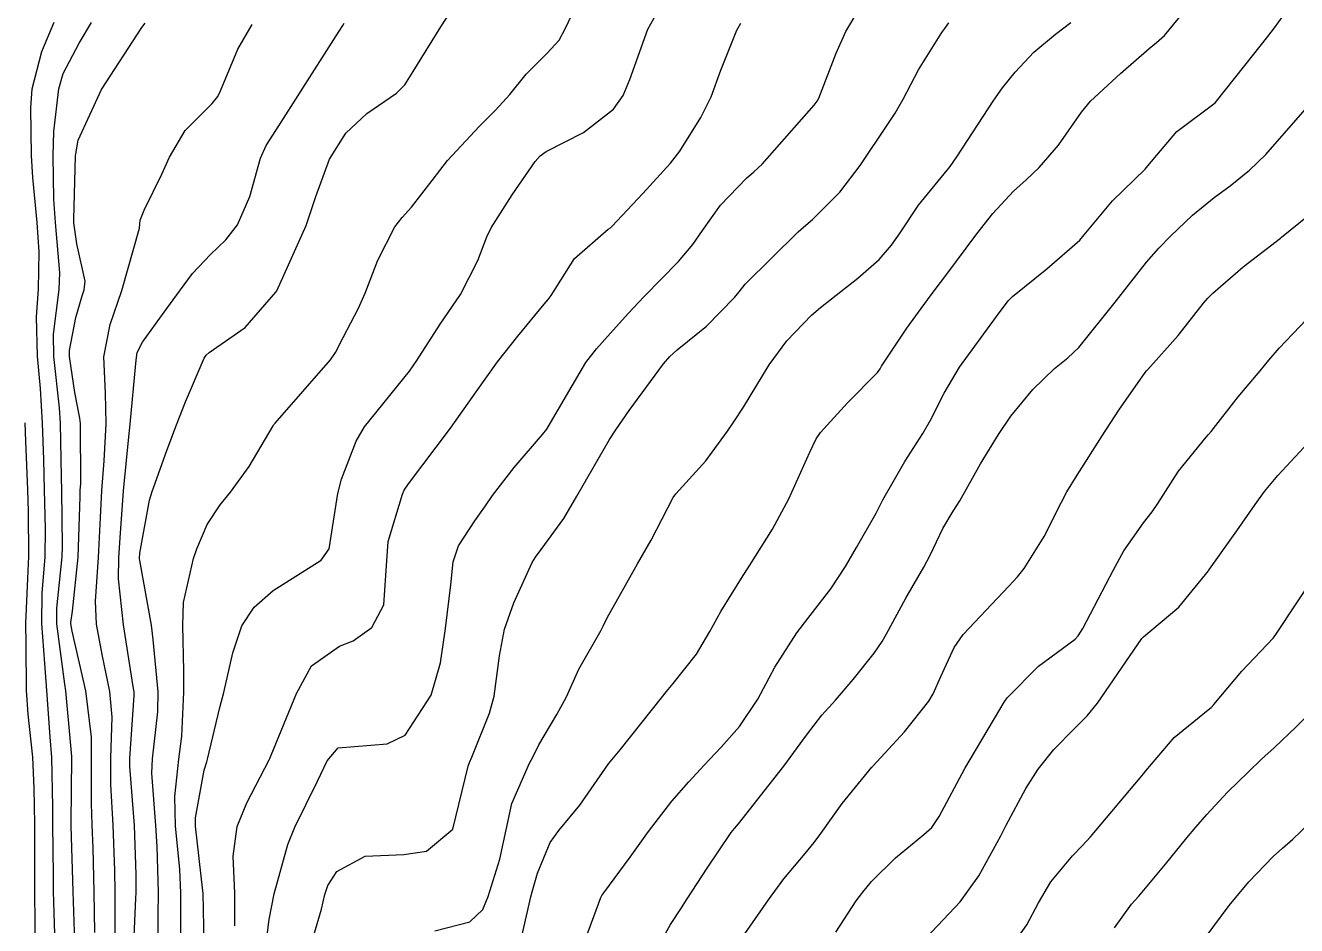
# Model space of a CAD drawing. Header units: metres. Extents: x 307586 to 320046, y 7427249 to 7434250.
# Drawn here: x 319260.71 to 319298.74, y 7428449.54 to 7428476.48 of the extents above; entities that cross this region are included whole.
import ezdxf

# ---------------------------------------------------------------- set-up
doc = ezdxf.new("R2010")
doc.units = ezdxf.units.M
doc.header["$MEASUREMENT"] = 0
doc.layers.add('Curvas de Nivel 1m', color=11, linetype='Continuous')
doc.layers.add('Curvas de Nivel 5m', color=15, linetype='Continuous')

msp = doc.modelspace()

# ---------------------------------------------------------------- linework, layer by layer
at = {"layer": 'Curvas de Nivel 1m', "flags": 128}
for points, elevation in [([(319264.671, 7428448.533), (319264.68, 7428449.86), (319264.693, 7428450.533), (319264.655, 7428451.913), (319264.611, 7428452.534), (319264.494, 7428454.1), (319264.508, 7428454.536), (319264.67, 7428455.941), (319264.676, 7428456.534), (319264.535, 7428458.107), (319264.482, 7428458.536), (319264.132, 7428460.467), (319264.121, 7428460.529), (319264.135, 7428460.685), (319264.424, 7428462.273), (319264.497, 7428462.537), (319264.945, 7428463.762), (319265.231, 7428464.53), (319265.497, 7428465.219), (319266.059, 7428466.521), (319266.115, 7428466.61), (319266.205, 7428466.692), (319267.283, 7428467.443), (319268.205, 7428468.5), (319268.233, 7428468.537), (319269.108, 7428470.487), (319269.394, 7428471.355), (319269.806, 7428472.477), (319270.291, 7428473.257), (319270.919, 7428473.841), (319271.815, 7428474.455), (319272.059, 7428474.699), (319272.309, 7428475.097), (319273.136, 7428476.438), (319273.609, 7428477.156)], 808), ([(319265.355, 7428449.17), (319265.359, 7428450.527), (319265.324, 7428451.226), (319265.204, 7428452.528), (319265.176, 7428453.404), (319265.298, 7428454.528), (319265.385, 7428455.212), (319265.451, 7428456.526), (319265.451, 7428457.168), (319265.414, 7428458.527), (319265.438, 7428459.208), (319265.741, 7428460.524), (319265.84, 7428460.82), (319266.148, 7428461.547), (319266.535, 7428462.138), (319266.842, 7428462.513), (319267.399, 7428463.279), (319268.117, 7428464.501), (319268.145, 7428464.539), (319268.184, 7428464.576), (319269.835, 7428466.476), (319269.985, 7428466.695), (319270.213, 7428467.142), (319270.671, 7428468.021), (319270.874, 7428468.464), (319271.25, 7428469.453), (319271.759, 7428470.455), (319271.979, 7428470.731), (319272.262, 7428471.04), (319272.873, 7428471.842), (319273.338, 7428472.434), (319274.293, 7428473.467), (319274.771, 7428473.943), (319275.2, 7428474.411), (319275.694, 7428475.021), (319276.315, 7428475.642), (319276.676, 7428476.04), (319276.865, 7428476.395), (319277.331, 7428477.397)], 809), ([(319267.866, 7428448.63), (319268.005, 7428449.725), (319268.149, 7428450.498), (319268.558, 7428451.969), (319268.768, 7428452.489), (319269.447, 7428453.869), (319269.741, 7428454.475), (319270.067, 7428454.864), (319271.536, 7428454.987), (319272.071, 7428455.239), (319272.845, 7428456.439), (319273.128, 7428457.404), (319273.276, 7428458.433), (319273.439, 7428459.743), (319273.503, 7428460.429), (319273.662, 7428460.905), (319274.151, 7428461.653), (319274.469, 7428462.106), (319274.684, 7428462.415), (319275.329, 7428463.251), (319276.181, 7428464.236), (319276.305, 7428464.399), (319276.491, 7428464.702), (319277.478, 7428466.387), (319277.795, 7428466.798), (319278.216, 7428467.268), (319278.743, 7428467.855), (319279.224, 7428468.365), (319280.244, 7428469.414), (319280.676, 7428469.918), (319280.967, 7428470.343), (319281.506, 7428471.096), (319282.277, 7428471.906), (319282.505, 7428472.101), (319282.745, 7428472.323), (319284.301, 7428474.088), (319284.394, 7428474.207), (319284.441, 7428474.299), (319284.96, 7428475.65), (319285.257, 7428476.291), (319285.656, 7428476.964)], 812), ([(319277.402, 7428448.983), (319277.926, 7428450.381), (319277.954, 7428450.44), (319278.015, 7428450.522), (319278.805, 7428451.594), (319279.353, 7428452.36), (319280.052, 7428453.267), (319280.559, 7428453.844), (319281.013, 7428454.34), (319281.521, 7428454.883), (319282.075, 7428455.5), (319282.62, 7428456.322), (319283.131, 7428457.281), (319283.786, 7428458.305), (319284.117, 7428458.729), (319284.803, 7428459.617), (319285.246, 7428460.289), (319285.569, 7428460.858), (319286.157, 7428461.884), (319286.293, 7428462.146), (319286.361, 7428462.278), (319287.018, 7428463.428), (319287.552, 7428464.266), (319287.783, 7428464.668), (319288.195, 7428465.479), (319288.651, 7428466.253), (319289.756, 7428467.767), (319290.109, 7428468.232), (319290.234, 7428468.365), (319291.265, 7428469.197), (319292.251, 7428470.056), (319292.385, 7428470.208), (319293.234, 7428471.23), (319294.203, 7428472.181), (319294.284, 7428472.273), (319295.159, 7428473.307), (319296.303, 7428474.16), (319297.192, 7428475.279), (319297.88, 7428476.145), (319298.077, 7428476.401), (319298.339, 7428476.765)], 816), ([(319261.599, 7428448.972), (319261.553, 7428450.575), (319261.549, 7428451.046), (319261.533, 7428452.575), (319261.527, 7428453.096), (319261.502, 7428454.576), (319261.452, 7428455.193), (319261.346, 7428456.577), (319261.289, 7428457.384), (319261.2, 7428458.579), (319261.215, 7428459.486), (319261.3, 7428460.578), (319261.313, 7428461.411), (319261.282, 7428462.579), (319261.259, 7428463.492), (319261.225, 7428464.58), (319261.159, 7428465.614), (319261.073, 7428466.581), (319261.045, 7428467.757), (319261.1, 7428468.581), (319261.125, 7428469.701), (319261.058, 7428470.582), (319260.93, 7428471.926), (319260.895, 7428472.584), (319260.867, 7428474.015), (319260.912, 7428474.584), (319261.197, 7428475.698), (319261.574, 7428476.577)], 803), ([(319262.196, 7428448.768), (319262.133, 7428450.568), (319262.083, 7428452.529), (319262.079, 7428452.569), (319262.08, 7428452.607), (319262.1, 7428454.569), (319262.095, 7428454.602), (319262.067, 7428454.933), (319261.915, 7428456.572), (319261.892, 7428456.766), (319261.646, 7428458.575), (319261.646, 7428459.046), (319261.805, 7428460.573), (319261.822, 7428460.889), (319261.796, 7428462.574), (319261.79, 7428462.95), (319261.76, 7428464.574), (319261.73, 7428465.032), (319261.556, 7428466.576), (319261.55, 7428467.239), (319261.718, 7428468.575), (319261.736, 7428469.077), (319261.606, 7428470.576), (319261.559, 7428471.282), (319261.541, 7428472.577), (319261.564, 7428473.304), (319261.708, 7428474.576), (319261.839, 7428475.043), (319262.317, 7428475.947), (319262.69, 7428476.564)], 804), ([(319263.405, 7428448.549), (319263.393, 7428449.935), (319263.395, 7428450.549), (319263.381, 7428451.192), (319263.336, 7428452.551), (319263.264, 7428453.761), (319263.266, 7428454.552), (319263.303, 7428455.779), (319263.236, 7428456.553), (319263.005, 7428457.651), (319262.837, 7428458.559), (319262.808, 7428459.248), (319262.892, 7428460.559), (319262.951, 7428461.757), (319263, 7428462.557), (319263.066, 7428463.451), (319263.121, 7428464.556), (319263.108, 7428465.472), (319263.057, 7428466.557), (319263.242, 7428467.53), (319263.596, 7428468.55), (319264.12, 7428470.411), (319264.131, 7428470.542), (319264.143, 7428470.654), (319264.259, 7428470.947), (319264.788, 7428472.023), (319265.018, 7428472.533), (319265.485, 7428473.334), (319266.299, 7428474.14), (319266.469, 7428474.351), (319266.549, 7428474.518), (319267.061, 7428475.767), (319267.492, 7428476.508)], 806), ([(319263.936, 7428448.541), (319264.011, 7428450.36), (319264.024, 7428450.528), (319264.021, 7428451.076), (319263.972, 7428452.541), (319263.831, 7428454.314), (319263.831, 7428454.543), (319263.965, 7428456.425), (319263.959, 7428456.542), (319263.931, 7428456.697), (319263.641, 7428458.547), (319263.497, 7428459.92), (319263.504, 7428460.549), (319263.544, 7428461.147), (319263.645, 7428462.548), (319263.806, 7428464.172), (319263.841, 7428464.545), (319264.017, 7428466.359), (319264.028, 7428466.543), (319264.057, 7428466.69), (319264.21, 7428467.002), (319264.856, 7428467.901), (319265.317, 7428468.529), (319265.707, 7428469.056), (319266.244, 7428469.621), (319266.702, 7428470.062), (319267.051, 7428470.512), (319267.42, 7428471.354), (319267.739, 7428472.505), (319267.91, 7428472.88), (319268.293, 7428473.477), (319268.937, 7428474.49), (319270.007, 7428476.162), (319270.201, 7428476.472), (319270.246, 7428476.549)], 807), ([(319266.976, 7428449.538), (319266.971, 7428450.51), (319266.921, 7428451.619), (319267.044, 7428452.51), (319267.338, 7428453.219), (319267.997, 7428454.501), (319268.02, 7428454.544), (319268.064, 7428454.642), (319268.824, 7428456.489), (319269.263, 7428457.314), (319270.104, 7428457.906), (319270.51, 7428458.063), (319271.072, 7428458.46), (319271.435, 7428459.141), (319271.517, 7428460.456), (319271.56, 7428461.037), (319271.986, 7428462.452), (319272.042, 7428462.573), (319272.166, 7428462.758), (319273.429, 7428464.431), (319274.194, 7428465.514), (319274.833, 7428466.414), (319275.442, 7428467.18), (319276.229, 7428468.136), (319276.351, 7428468.279), (319276.436, 7428468.398), (319277.131, 7428469.504), (319278.142, 7428470.381), (319278.21, 7428470.424), (319278.254, 7428470.461), (319279.184, 7428471.452), (319280.008, 7428472.354), (319280.287, 7428472.714), (319280.919, 7428473.722), (319281.222, 7428474.341), (319281.512, 7428475.137), (319281.991, 7428476.333), (319282.113, 7428476.545)], 811), ([(319269.105, 7428448.483), (319269.563, 7428450.031), (319269.667, 7428450.475), (319269.752, 7428450.739), (319270.023, 7428451.166), (319270.871, 7428451.621), (319272.031, 7428451.676), (319272.706, 7428451.766), (319273.494, 7428452.428), (319273.956, 7428454.316), (319273.992, 7428454.421), (319274.065, 7428454.584), (319274.59, 7428455.903), (319274.737, 7428456.413), (319274.896, 7428457.617), (319275.045, 7428458.411), (319275.324, 7428459.205), (319275.869, 7428460.403), (319275.972, 7428460.565), (319276.139, 7428460.796), (319276.817, 7428461.729), (319277.21, 7428462.39), (319278.18, 7428464.086), (319278.37, 7428464.377), (319278.768, 7428464.951), (319279.802, 7428466.356), (319279.986, 7428466.574), (319280.209, 7428466.775), (319281.087, 7428467.475), (319281.919, 7428468.333), (319282.057, 7428468.51), (319282.237, 7428468.737), (319283.823, 7428470.306), (319284.058, 7428470.501), (319284.258, 7428470.667), (319285.073, 7428471.489), (319285.686, 7428472.286), (319285.924, 7428472.646), (319286.292, 7428473.189), (319286.727, 7428473.847), (319286.966, 7428474.273), (319287.429, 7428475.152), (319288.126, 7428476.262), (319288.21, 7428476.386), (319288.336, 7428476.553)], 813), ([(319272.956, 7428449.39), (319274.005, 7428449.659), (319274.396, 7428450.029), (319274.555, 7428450.415), (319274.905, 7428451.536), (319275.089, 7428452.41), (319275.26, 7428453.199), (319275.793, 7428454.403), (319275.886, 7428454.581), (319276.068, 7428454.955), (319276.611, 7428455.861), (319276.897, 7428456.392), (319277.27, 7428457.214), (319277.934, 7428458.382), (319277.998, 7428458.498), (319278.117, 7428458.757), (319279.016, 7428460.367), (319279.433, 7428461.071), (319280.086, 7428462.351), (319280.164, 7428462.461), (319281.063, 7428463.452), (319281.715, 7428464.335), (319281.904, 7428464.614), (319282.19, 7428465.059), (319282.959, 7428466.319), (319283.488, 7428467.036), (319284.225, 7428467.805), (319284.49, 7428468.036), (319284.82, 7428468.294), (319285.613, 7428468.913), (319286.245, 7428469.469), (319286.623, 7428469.903), (319286.879, 7428470.274), (319287.43, 7428471.104), (319288.281, 7428472.145), (319288.336, 7428472.205), (319288.375, 7428472.259), (319288.575, 7428472.545), (319289.676, 7428474.239), (319289.938, 7428474.606), (319290.316, 7428475.083), (319290.875, 7428475.674), (319291.528, 7428476.218), (319291.985, 7428476.565)], 814), ([(319279.33, 7428448.36), (319280.005, 7428449.574), (319280.313, 7428450.044), (319280.511, 7428450.345), (319281.101, 7428451.265), (319281.823, 7428452.332), (319281.922, 7428452.454), (319282.046, 7428452.593), (319283.399, 7428454.31), (319284.072, 7428455.242), (319284.536, 7428455.837), (319284.94, 7428456.291), (319285.475, 7428456.904), (319286.104, 7428457.696), (319286.341, 7428458.046), (319286.468, 7428458.276), (319287.051, 7428459.343), (319287.584, 7428460.265), (319287.772, 7428460.63), (319288.15, 7428461.421), (319288.467, 7428461.946), (319288.661, 7428462.253), (319289.286, 7428463.355), (319289.822, 7428464.235), (319290.191, 7428464.786), (319290.847, 7428465.58), (319291.498, 7428466.217), (319291.894, 7428466.535), (319292.219, 7428466.843), (319293.313, 7428468.194), (319294.245, 7428469.392), (319294.613, 7428469.813), (319294.965, 7428470.173), (319295.627, 7428470.802), (319296.27, 7428471.326), (319296.749, 7428471.682), (319297.326, 7428472.15), (319297.813, 7428472.619), (319298.293, 7428473.165), (319299.14, 7428474.127)], 817), ([(319281.999, 7428448.972), (319282.935, 7428450.316), (319283.393, 7428450.939), (319284.034, 7428451.697), (319284.308, 7428452.028), (319284.506, 7428452.295), (319285.146, 7428453.195), (319286.031, 7428454.28), (319286.048, 7428454.295), (319286.063, 7428454.316), (319287.007, 7428455.337), (319287.738, 7428456.263), (319287.867, 7428456.482), (319288.094, 7428457), (319288.496, 7428457.865), (319288.763, 7428458.25), (319290.128, 7428459.701), (319290.384, 7428459.974), (319290.589, 7428460.225), (319291.184, 7428461.183), (319291.701, 7428462.215), (319291.859, 7428462.52), (319292.171, 7428463.021), (319292.918, 7428464.199), (319293.422, 7428464.964), (319294.212, 7428466.093), (319294.25, 7428466.142), (319294.286, 7428466.179), (319295.196, 7428467.197), (319295.954, 7428468.163), (319296.083, 7428468.313), (319296.236, 7428468.465), (319297.142, 7428469.253), (319298.253, 7428470.114), (319298.286, 7428470.14), (319299.372, 7428471.018)], 818), ([(319284.95, 7428449.344), (319285.557, 7428450.285), (319285.758, 7428450.542), (319286.022, 7428450.864), (319286.738, 7428451.567), (319287.587, 7428452.265), (319287.826, 7428452.481), (319288.048, 7428452.809), (319288.812, 7428454.249), (319289.86, 7428456.012), (319289.993, 7428456.231), (319290.025, 7428456.29), (319290.085, 7428456.366), (319291.019, 7428457.306), (319292.112, 7428458.115), (319292.202, 7428458.209), (319292.342, 7428458.433), (319293.26, 7428460.193), (319293.574, 7428460.756), (319294.154, 7428461.59), (319294.415, 7428461.921), (319294.585, 7428462.176), (319295.202, 7428463.141), (319296.036, 7428464.161), (319296.106, 7428464.238), (319296.185, 7428464.331), (319296.989, 7428465.364), (319297.644, 7428466.146), (319297.902, 7428466.457), (319298.22, 7428466.823), (319299.455, 7428468.122)], 819), ([(319261.012, 7428448.58), (319261.001, 7428449.582), (319260.993, 7428450.58), (319260.996, 7428451.613), (319260.992, 7428452.581), (319260.975, 7428453.66), (319260.932, 7428454.581), (319260.793, 7428455.866), (319260.746, 7428456.583), (319260.731, 7428457.956), (319260.724, 7428458.584), (319260.78, 7428459.93), (319260.816, 7428460.583), (319260.799, 7428461.938), (319260.778, 7428462.584), (319260.722, 7428464.04), (319260.699, 7428464.585)], 802), ([(319289.997, 7428448.622), (319290.663, 7428449.567), (319291.017, 7428450.22), (319291.389, 7428450.85), (319292.034, 7428451.635), (319292.318, 7428451.927), (319292.567, 7428452.202), (319294.061, 7428453.968), (319294.156, 7428454.085), (319294.229, 7428454.178), (319295.073, 7428455.175), (319296.09, 7428455.997), (319296.182, 7428456.069), (319296.264, 7428456.158), (319297.1, 7428457.153), (319298.039, 7428458.141), (319298.071, 7428458.183), (319298.114, 7428458.257), (319299.348, 7428460.122)], 821), ([(319293.294, 7428449.479), (319293.802, 7428450.183), (319293.899, 7428450.298), (319294.017, 7428450.425), (319294.817, 7428451.386), (319295.452, 7428452.166), (319295.719, 7428452.491), (319296.05, 7428452.871), (319296.674, 7428453.537), (319297.297, 7428454.148), (319297.691, 7428454.521), (319298.074, 7428454.875), (319298.726, 7428455.488), (319299.349, 7428456.121)], 822), ([(319296.003, 7428449.182), (319296.718, 7428450.149), (319297.307, 7428450.858), (319298.035, 7428451.614), (319298.312, 7428451.862), (319298.624, 7428452.131), (319300.057, 7428453.505)], 823)]:
    msp.add_lwpolyline(points, dxfattribs=dict(at, elevation=elevation))
at = {"layer": 'Curvas de Nivel 5m', "flags": 128}
for points, elevation in [([(319266.067, 7428448.519), (319266.023, 7428450.51), (319266.014, 7428450.582), (319265.794, 7428452.522), (319265.796, 7428452.772), (319266.06, 7428454.195), (319266.136, 7428454.445), (319266.16, 7428454.519), (319266.524, 7428456.07), (319266.642, 7428456.514), (319266.912, 7428457.701), (319267.184, 7428458.509), (319267.556, 7428459.068), (319268.124, 7428459.568), (319269.561, 7428460.479), (319269.797, 7428460.816), (319270.058, 7428462.472), (319270.167, 7428462.906), (319270.602, 7428464.043), (319270.853, 7428464.463), (319272.2, 7428466.137), (319272.415, 7428466.447), (319273.12, 7428467.536), (319273.724, 7428468.428), (319274.243, 7428469.439), (319274.514, 7428470.153), (319274.641, 7428470.416), (319275.267, 7428471.411), (319275.958, 7428472.403), (319276.111, 7428472.575), (319276.286, 7428472.7), (319277.403, 7428473.277), (319278.299, 7428473.972), (319278.596, 7428474.376), (319278.795, 7428474.86), (319279.333, 7428476.365), (319279.685, 7428477.008)], 810), ([(319275.488, 7428448.916), (319275.834, 7428450.402), (319275.866, 7428450.55), (319276.024, 7428451.113), (319276.406, 7428452.028), (319276.666, 7428452.394), (319277.293, 7428453.145), (319278.062, 7428454.25), (319278.154, 7428454.379), (319278.501, 7428454.807), (319279.743, 7428456.355), (319279.89, 7428456.548), (319280.09, 7428456.792), (319280.783, 7428457.663), (319281.189, 7428458.339), (319281.512, 7428458.943), (319282.129, 7428459.939), (319282.382, 7428460.326), (319283.056, 7428461.41), (319283.552, 7428462.309), (319284.177, 7428463.707), (319284.369, 7428464.11), (319284.494, 7428464.297), (319285.3, 7428465.181), (319286.201, 7428466.091), (319286.277, 7428466.204), (319286.324, 7428466.279), (319287.074, 7428467.417), (319287.693, 7428468.265), (319287.927, 7428468.572), (319288.24, 7428468.996), (319289.17, 7428470.246), (319289.65, 7428470.851), (319290.272, 7428471.518), (319290.65, 7428471.853), (319291.04, 7428472.222), (319291.614, 7428472.893), (319292.3, 7428473.885), (319292.569, 7428474.206), (319293.465, 7428475.043), (319294.327, 7428475.786), (319294.545, 7428475.963), (319294.784, 7428476.175), (319295.488, 7428477.022)], 815), ([(319262.782, 7428449.34), (319262.765, 7428450.559), (319262.732, 7428451.86), (319262.71, 7428452.56), (319262.682, 7428453.194), (319262.688, 7428454.561), (319262.685, 7428455.177), (319262.515, 7428456.564), (319262.11, 7428458.352), (319262.072, 7428458.57), (319262.069, 7428458.615), (319262.117, 7428458.95), (319262.286, 7428460.568), (319262.344, 7428462.383), (319262.35, 7428462.567), (319262.363, 7428462.765), (319262.359, 7428464.567), (319262.342, 7428464.725), (319262.192, 7428465.492), (319262.028, 7428466.572), (319262.029, 7428466.749), (319262.22, 7428467.742), (319262.408, 7428468.39), (319262.468, 7428468.566), (319262.5, 7428468.83), (319262.247, 7428469.942), (319262.157, 7428470.571), (319262.156, 7428470.669), (319262.206, 7428472.571), (319262.214, 7428472.64), (319262.288, 7428473.041), (319262.985, 7428474.56), (319264.196, 7428476.416), (319264.29, 7428476.54)], 805), ([(319286.785, 7428448.268), (319288.006, 7428449.546), (319288.669, 7428450.25), (319289.235, 7428451.032), (319289.887, 7428452.232), (319290.046, 7428452.544), (319290.64, 7428453.642), (319291.002, 7428454.221), (319291.472, 7428454.813), (319292.081, 7428455.427), (319292.476, 7428455.816), (319292.783, 7428456.2), (319294.112, 7428458.135), (319294.133, 7428458.159), (319294.159, 7428458.18), (319295.216, 7428459.075), (319296.101, 7428460.16), (319296.116, 7428460.177), (319296.134, 7428460.205), (319296.95, 7428461.353), (319297.496, 7428462.147), (319297.775, 7428462.535), (319298.172, 7428463.007), (319299.215, 7428464.125)], 820)]:
    msp.add_lwpolyline(points, dxfattribs=dict(at, elevation=elevation))

doc.saveas('drawing.dxf')
